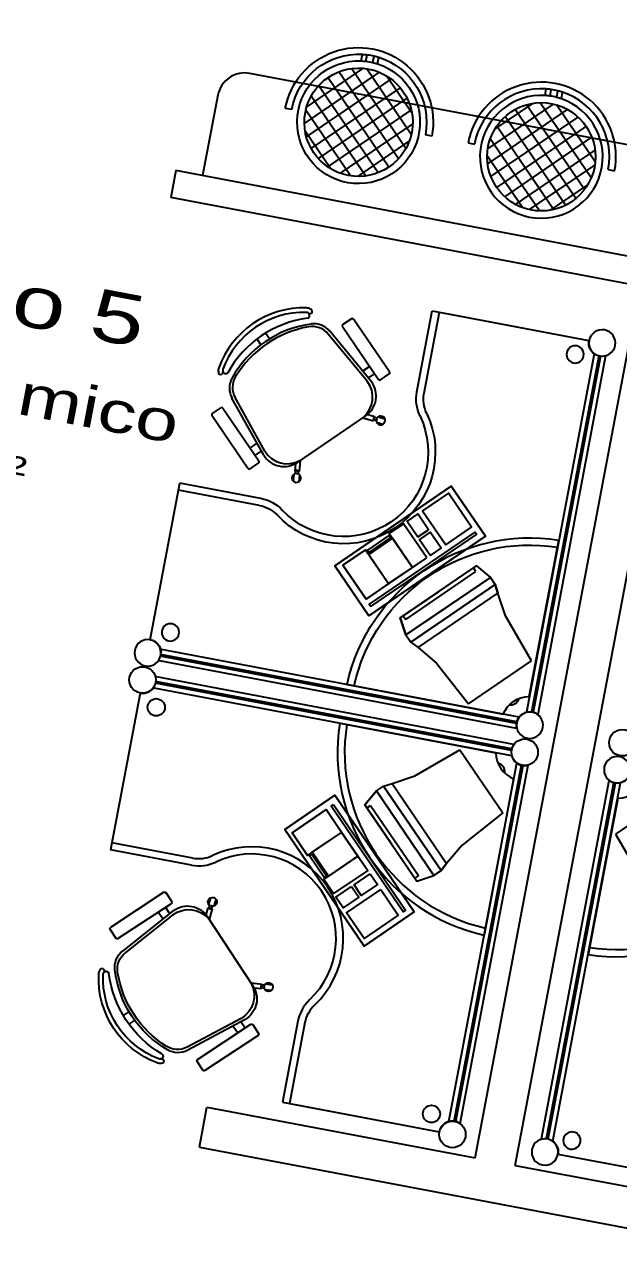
# Model space of a CAD drawing. Header units: inches. Extents: x -18604 to 2753, y -9056 to 3482.
# Drawn here: x 888.1 to 1105.7, y -5193.4 to -4742.1 of the extents above; entities that cross this region are included whole.
import ezdxf
from ezdxf.enums import TextEntityAlignment as Align

# ---------------------------------------------------------------- set-up
doc = ezdxf.new("R2010")
doc.units = ezdxf.units.IN
for name, color, linetype in [('ESPECARQ', 2, 'Continuous'), ('MOVEIS', 2, 'Continuous'), ('Parede', 6, 'Continuous'), ('Parede Baixo', 4, 'Continuous'), ('TEXTO', 2, 'Continuous')]:
    doc.layers.add(name, color=color, linetype=linetype)
doc.styles.add('REGUA100', font='GOTHIC.TTF', dxfattribs={"width": 1.4})
doc.styles.add('REGUA60', font='GOTHIC.TTF', dxfattribs={"width": 1.4})

# ---------------------------------------------------------------- blocks, each defined once
blk = doc.blocks.new('INDUNI1')
at = {"color": 0, "style": 'REGUA100', "width": 1.4, "flags": 8}
for tag, p in [('NOME1', (0, 0)), ('NOME2', (0, -4.286))]:
    blk.add_attdef(tag, text='', height=2.5, dxfattribs=at).set_placement(p, align=Align.CENTER)
at = {"layer": 'ESPECARQ', "style": 'REGUA60', "width": 1.4}
blk.add_attdef('AREA', text='', height=1.5, dxfattribs=at).set_placement((0, -7.813), align=Align.CENTER)
at = {"layer": 'ESPECARQ', "style": 'REGUA60', "width": 1.4, "flags": 8}
for tag, p in [('PISO', (0, -10.313)), ('REVPAR', (0, -12.813)), ('PEDIR', (0, -15.313))]:
    blk.add_attdef(tag, text='', height=1.5, dxfattribs=at).set_placement(p, align=Align.CENTER)

msp = doc.modelspace()

# ---------------------------------------------------------------- linework, layer by layer
at = {"layer": 'MOVEIS'}
for p, q in [((1011.36, -4755.34, -1754.51), (1011.86, -4752.93, -1754.51)), ((1013.17, -4755.49, -1754.51), (1013.66, -4753.1, -1754.51)), ((1015.64, -4755.93, -1754.51), (1016.14, -4753.54, -1754.51)), ((1017.38, -4756.42, -1754.51), (1017.88, -4754.02, -1754.51)), ((1122.88, -4788.77, -1754.51), (970.58, -4759.96, -1754.51)), ((990.63, -4778.29, -1754.51), (1018.14, -4759.53, -1754.51)), ((991.4, -4772.32, -1754.51), (1012.29, -4758.07, -1754.51)), ((998.14, -4762.28, -1754.51), (1000.49, -4760.67, -1754.51)), ((1025.04, -4791.28, -1754.51), (1003.26, -4759.34, -1754.51)), ((1027.84, -4787.4, -1754.51), (1007.9, -4758.15, -1754.51)), ((1029.8, -4782.28, -1754.51), (1013.38, -4758.2, -1754.51)), ((1030.05, -4774.66, -1754.51), (1020.57, -4760.75, -1754.51)), ((991.37, -4783.23, -1754.51), (1022.46, -4762.03, -1754.51)), ((993.13, -4787.48, -1754.51), (1025.78, -4765.22, -1754.51)), ((1017.6, -4796.34, -1754.51), (995.83, -4764.42, -1754.51)), ((1021.61, -4794.24, -1754.51), (999.26, -4761.45, -1754.51)), ((958.89, -4767.92, -1754.51), (953.32, -4797.4, -1754.51)), ((1012.95, -4797.51, -1754.51), (993.05, -4768.32, -1754.51)), ((995.75, -4791.14, -1754.51), (1028.23, -4768.99, -1754.51)), ((1078.83, -4768.04, -1754.51), (1079.24, -4765.63, -1754.51)), ((1080.63, -4768.23, -1754.51), (1081.04, -4765.82, -1754.51)), ((1083.09, -4768.72, -1754.51), (1083.51, -4766.31, -1754.51)), ((1084.83, -4769.25, -1754.51), (1085.25, -4766.81, -1754.51)), ((985.96, -4773.19, -1754.51), (983.6, -4772.74, -1754.51)), ((1007.45, -4797.44, -1754.51), (991.11, -4773.46, -1754.51)), ((999.25, -4794.2, -1754.51), (1029.79, -4773.37, -1754.51)), ((1057.78, -4793.06, -1754.51), (1087.02, -4773.12, -1754.51)), ((1057.83, -4787.58, -1754.51), (1081.9, -4771.17, -1754.51)), ((1060.38, -4780.4, -1754.51), (1074.28, -4770.92, -1754.51)), ((1090.06, -4805.82, -1754.51), (1067.8, -4773.17, -1754.51)), ((1093.25, -4802.51, -1754.51), (1072.05, -4771.41, -1754.51)), ((1095.75, -4798.18, -1754.51), (1076.99, -4770.67, -1754.51)), ((1097.21, -4792.34, -1754.51), (1082.96, -4771.44, -1754.51)), ((1003.82, -4796.52, -1754.51), (1030.29, -4778.48, -1754.51)), ((1058.96, -4797.7, -1754.51), (1090.91, -4775.92, -1754.51)), ((1086.28, -4808.27, -1754.51), (1064.14, -4775.79, -1754.51)), ((1094.61, -4780.53, -1754.51), (1093, -4778.18, -1754.51)), ((1000.22, -4794.82, -1754.51), (990.9, -4781.15, -1754.51)), ((1037.32, -4782.91, -1754.51), (1034.96, -4782.46, -1754.51)), ((1081.91, -4809.83, -1754.51), (1061.08, -4779.29, -1754.51)), ((1061.08, -4801.7, -1754.51), (1093.86, -4779.35, -1754.51)), ((1064.05, -4805.13, -1754.51), (1095.97, -4783.36, -1754.51)), ((1010.14, -4797.66, -1754.51), (1029.04, -4784.78, -1754.51)), ((1050.59, -4785.42, -1754.51), (1052.95, -4785.87, -1754.51)), ((1076.8, -4810.33, -1754.51), (1058.75, -4783.87, -1754.51)), ((1067.95, -4807.92, -1754.51), (1097.14, -4788.01, -1754.51)), ((1070.5, -4809.08, -1754.51), (1057.61, -4790.18, -1754.51)), ((1073.09, -4809.86, -1754.51), (1097.06, -4793.51, -1754.51)), ((1101.96, -4795.14, -1754.51), (1104.31, -4795.58, -1754.51)), ((1080.77, -4810.06, -1754.51), (1094.45, -4800.74, -1754.51)), ((1007.85, -4849.81, -1754.31), (1004.71, -4851.96, -1754.31)), ((1021.8, -4869.3, -1754.31), (1008.61, -4849.95, -1754.31)), ((1031.86, -4876.64, -1754.51), (1037.48, -4846.94, -1754.51)), ((1034.45, -4877.14, -1754.51), (1040.07, -4847.43, -1754.51)), ((1037.48, -4846.94, -1754.51), (1094.89, -4857.8, -1754.51)), ((1042.67, -4847.92, -1754.51), (1094.89, -4857.8, -1754.51)), ((977.86, -4857.2, -1754.31), (976.42, -4855.08, -1754.31)), ((1013.62, -4872.68, -1754.31), (999.36, -4855.43, -1754.31)), ((1015.18, -4872.94, -1754.31), (1000, -4854.46, -1754.31)), ((1004.56, -4852.71, -1754.31), (1017.75, -4872.06, -1754.31)), ((974.71, -4859.34, -1754.31), (973.27, -4857.23, -1754.31)), ((1096.81, -4862.67, -1754.51), (1071.97, -4993.99, -1754.51)), ((1098.49, -4863.47, -1754.51), (1073.82, -4993.86, -1754.51)), ((1099.11, -4863.58, -1754.51), (1074.44, -4993.98, -1754.51)), ((1100.96, -4863.46, -1754.51), (1076.12, -4994.77, -1754.51)), ((1012.02, -4868.97, -1754.31), (1014.5, -4867.29, -1754.31)), ((1013.99, -4871.59, -1754.31), (1016.34, -4869.99, -1754.31)), ((1018.51, -4872.2, -1754.31), (1021.66, -4870.05, -1754.31)), ((956.88, -4884.57, -1754.31), (960.03, -4882.42, -1754.31)), ((960.78, -4882.56, -1754.31), (973.97, -4901.91, -1754.31)), ((975.73, -4899.83, -1754.31), (964.08, -4878.95, -1754.31)), ((976.06, -4898.29, -1754.31), (965.21, -4878.72, -1754.31)), ((969.92, -4904.67, -1754.31), (956.73, -4885.32, -1754.31)), ((988.05, -4902.45, -1754.31), (1013.12, -4885.36, -1754.31)), ((1012.07, -4886.08, -1754.31), (1015.97, -4887.19, -1754.31)), ((1013.82, -4884.88, -1754.31), (1016.42, -4885.62, -1754.31)), ((1016.03, -4886.99, -1754.31), (1015.97, -4887.19, -1754.31)), ((1016.42, -4885.62, -1754.31), (1016.36, -4885.82, -1754.31)), ((1017.62, -4885.76, -1754.31), (1020.07, -4886.46, -1754.31)), ((1017.06, -4887.74, -1754.31), (1019.51, -4888.43, -1754.31)), ((973.19, -4895.45, -1754.31), (970.72, -4897.14, -1754.31)), ((974.91, -4898.23, -1754.31), (972.56, -4899.84, -1754.31)), ((973.83, -4902.66, -1754.31), (970.68, -4904.81, -1754.31)), ((987.34, -4902.93, -1754.31), (987.08, -4905.62, -1754.31)), ((989.1, -4901.74, -1754.31), (988.71, -4905.78, -1754.31)), ((986.77, -4906.79, -1754.31), (986.53, -4909.32, -1754.31)), ((987.08, -4905.62, -1754.31), (987.29, -4905.64, -1754.31)), ((988.5, -4905.76, -1754.31), (988.71, -4905.78, -1754.31)), ((988.82, -4906.99, -1754.31), (988.57, -4909.52, -1754.31)), ((934.11, -4967.42, -1754.51), (944.97, -4910.01, -1754.51)), ((974.19, -4918.22, -1754.51), (944.48, -4912.6, -1754.51)), ((974.68, -4915.63, -1754.51), (944.97, -4910.01, -1754.51)), ((1001.71, -4940.32, -1754.51), (1044.45, -4911.19, -1754.51)), ((1001.71, -4940.32, -1752.4), (1044.45, -4911.19, -1752.4)), ((1043.38, -4913.72, -1752.4), (1033.91, -4920.17, -1752.4)), ((1051.91, -4926.24, -1752.4), (1043.38, -4913.72, -1752.4)), ((1044.45, -4911.19, -1752.4), (1044.45, -4911.19, -1754.51)), ((1044.45, -4911.19, -1752.4), (1056.94, -4929.5, -1752.4)), ((1032.17, -4921.36, -1752.4), (1028.24, -4924.04, -1752.4)), ((1036.09, -4927.11, -1752.4), (1032.17, -4921.36, -1752.4)), ((1033.91, -4920.17, -1752.4), (1042.45, -4932.69, -1752.4)), ((1026.93, -4924.93, -1752.4), (1021.7, -4928.5, -1752.4)), ((1035.47, -4937.45, -1752.4), (1026.93, -4924.93, -1752.4)), ((1028.24, -4924.04, -1752.4), (1032.16, -4929.79, -1752.4)), ((1032.16, -4929.79, -1752.4), (1036.09, -4927.11, -1752.4)), ((1036.68, -4927.98, -1752.4), (1032.76, -4930.66, -1752.4)), ((1040.7, -4933.88, -1752.4), (1036.68, -4927.98, -1752.4)), ((1042.45, -4932.69, -1752.4), (1051.91, -4926.24, -1752.4)), ((1021.56, -4929.23, -1752.4), (1013.71, -4934.58, -1752.4)), ((1022.89, -4930.24, -1752.4), (1014.17, -4936.19, -1752.4)), ((1056.94, -4929.5, -1752.4), (1014.2, -4958.64, -1752.4)), ((1014.31, -4935.46, -1752.4), (1022.16, -4930.1, -1752.4)), ((1053.11, -4928, -1752.4), (1014.41, -4954.39, -1752.4)), ((1015, -4955.26, -1752.4), (1053.71, -4928.87, -1752.4)), ((1022.16, -4930.1, -1752.4), (1021.56, -4929.23, -1752.4)), ((1021.7, -4928.5, -1752.4), (1022.89, -4930.24, -1752.4)), ((1032.76, -4930.66, -1752.4), (1036.78, -4936.56, -1752.4)), ((1053.71, -4928.87, -1752.4), (1053.11, -4928, -1752.4)), ((1073.02, -4988.18, -1754.51), (1083.84, -4930.95, -1754.51)), ((1012.98, -4934.44, -1752.4), (1004.67, -4940.11, -1752.4)), ((1014.17, -4936.19, -1752.4), (1012.98, -4934.44, -1752.4)), ((1013.71, -4934.58, -1752.4), (1014.31, -4935.46, -1752.4)), ((1036.78, -4936.56, -1752.4), (1040.7, -4933.88, -1752.4)), ((1001.71, -4940.32, -1752.4), (1001.71, -4940.32, -1754.51)), ((1014.2, -4958.64, -1752.4), (1001.71, -4940.32, -1752.4)), ((1004.67, -4940.11, -1752.4), (1013.21, -4952.63, -1752.4)), ((1013.21, -4952.63, -1752.4), (1035.47, -4937.45, -1752.4)), ((1026.87, -4958.65, -1752.4), (1052.57, -4941.13, -1752.4)), ((1039.72, -4949.89, -1752.4), (1053.67, -4940.38, -1752.4)), ((1053.46, -4942.44, -1752.4), (1052.57, -4941.13, -1752.4)), ((1053.67, -4940.38, -1752.4), (1058.77, -4944.57, -1752.4)), ((1027.76, -4959.96, -1752.4), (1053.46, -4942.44, -1752.4)), ((1027.81, -4965.68, -1752.4), (1058.77, -4944.57, -1752.4)), ((1058.77, -4944.57, -1752.4), (1027.81, -4965.68, -1752.4)), ((1036.87, -4951.83, -1747.12), (1051.48, -4941.87, -1747.12)), ((1060.55, -4947.19, -1753.46), (1058.77, -4944.57, -1752.4)), ((1058.77, -4944.57, -1752.4), (1060.55, -4947.19, -1752.4)), ((1039.72, -4949.89, -1752.4), (1025.76, -4959.41, -1752.4)), ((1029.59, -4968.3, -1753.46), (1060.55, -4947.19, -1753.46)), ((1029.59, -4968.3, -1752.4), (1060.55, -4947.19, -1752.4)), ((1060.55, -4947.19, -1753.46), (1061.46, -4950.4, -1753.46)), ((1061.46, -4950.4, -1753.46), (1060.55, -4947.19, -1753.46)), ((1064.26, -4958.71, -1755.57), (1061.46, -4950.4, -1753.46)), ((1014.41, -4954.39, -1752.4), (1015, -4955.26, -1752.4)), ((1025.76, -4959.41, -1752.4), (1027.81, -4965.68, -1752.4)), ((1026.87, -4958.65, -1752.4), (1026.87, -4958.65, -1752.4)), ((1026.87, -4958.65, -1752.4), (1026.87, -4958.65, -1752.4)), ((1026.87, -4958.65, -1752.4), (1027.76, -4959.96, -1752.4)), ((1042.42, -4955.72, -1752.4), (1027.81, -4965.68, -1752.4)), ((1073.83, -4975.19, -1755.57), (1064.26, -4958.71, -1755.57)), ((1027.81, -4965.68, -1752.4), (1029.59, -4968.3, -1753.46)), ((1027.81, -4965.68, -1752.4), (1029.59, -4968.3, -1752.4)), ((1029.59, -4968.3, -1753.46), (1032.25, -4970.32, -1753.46)), ((1029.59, -4968.3, -1753.46), (1032.25, -4970.32, -1753.46)), ((1068.47, -4997.51, -1754.51), (937.94, -4972.82, -1754.51)), ((1069.26, -4995.84, -1754.51), (938.27, -4971.05, -1754.51)), ((1032.25, -4970.32, -1753.46), (1038.97, -4975.96, -1755.57)), ((1068.47, -4999.98, -1754.51), (937.49, -4975.2, -1754.51)), ((1068.35, -4998.13, -1754.51), (937.82, -4973.44, -1754.51)), ((1038.97, -4975.96, -1755.57), (1050.8, -4990.88, -1755.57)), ((1050.8, -4990.88, -1755.57), (1073.83, -4975.19, -1755.57)), ((1067.38, -5005.76, -1754.51), (936.39, -4980.98, -1754.51)), ((1066.6, -5009.91, -1754.51), (935.61, -4985.13, -1754.51)), ((1066.47, -5008.06, -1754.51), (935.94, -4983.37, -1754.51)), ((1066.59, -5007.44, -1754.51), (936.06, -4982.74, -1754.51)), ((1006.24, -4983.86, -1754.51), (1063.47, -4994.69, -1754.51)), ((930.41, -4986.99, -1754.51), (919.55, -5044.4, -1754.51)), ((1003.56, -4998.04, -1754.51), (1060.79, -5008.87, -1754.51)), ((1031.13, -5017.35, -1755.57), (1047.61, -5007.78, -1755.57)), ((1047.61, -5007.78, -1755.57), (1063.31, -5030.8, -1755.57)), ((1043.6, -5143.94, -1754.51), (1068.44, -5012.62, -1754.51)), ((1045.45, -5143.81, -1754.51), (1070.12, -5013.42, -1754.51)), ((1046.07, -5143.93, -1754.51), (1070.74, -5013.53, -1754.51)), ((1047.75, -5144.72, -1754.51), (1072.59, -5013.41, -1754.51)), ((1022.82, -5020.14, -1753.46), (1031.13, -5017.35, -1755.57)), ((1016.99, -5022.84, -1752.4), (1019.61, -5021.06, -1753.46)), ((1016.99, -5022.84, -1752.4), (1019.61, -5021.06, -1752.4)), ((1019.61, -5021.06, -1753.46), (1022.82, -5020.14, -1753.46)), ((1019.61, -5021.06, -1753.46), (1022.82, -5020.14, -1753.46)), ((1019.61, -5021.06, -1753.46), (1040.72, -5052.02, -1753.46)), ((1019.61, -5021.06, -1752.4), (1040.72, -5052.02, -1752.4)), ((1067.3, -5018.41, -1754.51), (1056.47, -5075.64, -1754.51)), ((1077.51, -5150.35, -1754.51), (1102.36, -5019.04, -1754.51)), ((1079.36, -5150.23, -1754.51), (1104.03, -5019.83, -1754.51)), ((1079.99, -5150.35, -1754.51), (1104.66, -5019.95, -1754.51)), ((1081.66, -5151.14, -1754.51), (1106.51, -5019.82, -1754.51)), ((1001.75, -5024.42, -1752.4), (983.44, -5036.91, -1752.4)), ((1030.89, -5067.16, -1752.4), (1001.75, -5024.42, -1752.4)), ((1012.8, -5027.93, -1752.4), (1016.99, -5022.84, -1752.4)), ((1016.99, -5022.84, -1752.4), (1038.1, -5053.8, -1752.4)), ((1038.1, -5053.8, -1752.4), (1016.99, -5022.84, -1752.4)), ((1026.95, -5037.45, -1752.4), (1016.99, -5022.84, -1752.4)), ((1105.46, -5025.63, -1754.51), (1094.63, -5082.87, -1754.51)), ((1127.67, -5022.93, -1755.57), (1104.65, -5038.63, -1755.57)), ((986.12, -5038.19, -1752.4), (998.64, -5029.66, -1752.4)), ((998.64, -5029.66, -1752.4), (1013.81, -5051.92, -1752.4)), ((1000.4, -5028.46, -1752.4), (1001.27, -5027.86, -1752.4)), ((1026.78, -5067.16, -1752.4), (1000.4, -5028.46, -1752.4)), ((1001.27, -5027.86, -1752.4), (1027.66, -5066.56, -1752.4)), ((1022.31, -5041.89, -1752.4), (1012.8, -5027.93, -1752.4)), ((1013.55, -5029.04, -1752.4), (1014.86, -5028.14, -1752.4)), ((1013.55, -5029.04, -1752.4), (1013.55, -5029.04, -1752.4)), ((1013.55, -5029.04, -1752.4), (1013.55, -5029.04, -1752.4)), ((1013.55, -5029.04, -1752.4), (1031.08, -5054.74, -1752.4)), ((1014.86, -5028.14, -1752.4), (1032.38, -5053.85, -1752.4)), ((1063.31, -5030.8, -1755.57), (1048.38, -5042.64, -1755.57)), ((983.44, -5036.91, -1752.4), (983.44, -5036.91, -1754.51)), ((983.44, -5036.91, -1754.51), (1012.58, -5079.65, -1754.51)), ((983.44, -5036.91, -1752.4), (1012.58, -5079.65, -1752.4)), ((991.78, -5046.5, -1752.4), (986.12, -5038.19, -1752.4)), ((1020.37, -5039.04, -1747.12), (1030.33, -5053.65, -1747.12)), ((1104.65, -5038.63, -1755.57), (1114.22, -5055.1, -1755.57)), ((949.25, -5050.02, -1754.51), (919.55, -5044.4, -1754.51)), ((949.74, -5047.43, -1754.51), (920.04, -5041.81, -1754.51)), ((993.52, -5045.31, -1752.4), (991.78, -5046.5, -1752.4)), ((999.47, -5054.03, -1752.4), (993.52, -5045.31, -1752.4)), ((1022.31, -5041.89, -1752.4), (1031.83, -5055.84, -1752.4)), ((1048.38, -5042.64, -1755.57), (1042.74, -5049.36, -1753.46)), ((992.51, -5046.64, -1752.4), (993.38, -5046.04, -1752.4)), ((997.86, -5054.49, -1752.4), (992.51, -5046.64, -1752.4)), ((993.38, -5046.04, -1752.4), (998.74, -5053.89, -1752.4)), ((1040.72, -5052.02, -1753.46), (1042.74, -5049.36, -1753.46)), ((1042.74, -5049.36, -1753.46), (1040.72, -5052.02, -1753.46)), ((997.72, -5055.22, -1752.4), (999.47, -5054.03, -1752.4)), ((998.74, -5053.89, -1752.4), (997.86, -5054.49, -1752.4)), ((1013.81, -5051.92, -1752.4), (1001.29, -5060.45, -1752.4)), ((1008.81, -5057.25, -1752.4), (1014.71, -5053.23, -1752.4)), ((1014.71, -5053.23, -1752.4), (1017.38, -5057.15, -1752.4)), ((1032.38, -5053.85, -1752.4), (1031.08, -5054.74, -1752.4)), ((1031.83, -5055.84, -1752.4), (1038.1, -5053.8, -1752.4)), ((1040.72, -5052.02, -1753.46), (1038.1, -5053.8, -1752.4)), ((1038.1, -5053.8, -1752.4), (1040.72, -5052.02, -1752.4)), ((1001.29, -5060.45, -1752.4), (997.72, -5055.22, -1752.4)), ((1002.18, -5061.76, -1752.4), (1007.93, -5057.84, -1752.4)), ((1007.93, -5057.84, -1752.4), (1010.61, -5061.77, -1752.4)), ((1011.48, -5061.17, -1752.4), (1008.81, -5057.25, -1752.4)), ((1017.38, -5057.15, -1752.4), (1011.48, -5061.17, -1752.4)), ((939.16, -5059.95, -1754.31), (919.61, -5072.82, -1754.31)), ((942.01, -5063.29, -1754.31), (939.92, -5060.11, -1754.31)), ((955.56, -5064.39, -1754.31), (956.29, -5061.96, -1754.31)), ((957.52, -5064.99, -1754.31), (958.26, -5062.56, -1754.31)), ((1004.86, -5065.69, -1752.4), (1002.18, -5061.76, -1752.4)), ((1010.61, -5061.77, -1752.4), (1004.86, -5065.69, -1752.4)), ((1006.05, -5067.43, -1752.4), (1018.57, -5058.9, -1752.4)), ((1018.57, -5058.9, -1752.4), (1025.02, -5068.36, -1752.4)), ((922.3, -5076.92, -1754.31), (941.86, -5064.04, -1754.31)), ((942.7, -5066.63, -1754.31), (923.98, -5081.51, -1754.31)), ((938.68, -5069.72, -1754.31), (937.04, -5067.22, -1754.31)), ((941.33, -5067.8, -1754.31), (939.76, -5065.42, -1754.31)), ((954.62, -5068.18, -1754.31), (955.4, -5065.6, -1754.31)), ((955.4, -5065.6, -1754.31), (955.6, -5065.66, -1754.31)), ((955.79, -5069.96, -1754.31), (956.96, -5066.07, -1754.31)), ((956.76, -5066.01, -1754.31), (956.96, -5066.07, -1754.31)), ((1012.5, -5076.9, -1752.4), (1006.05, -5067.43, -1752.4)), ((1012.58, -5079.65, -1752.4), (1030.89, -5067.16, -1752.4)), ((1027.66, -5066.56, -1752.4), (1026.78, -5067.16, -1752.4)), ((942.42, -5068.18, -1754.31), (924.94, -5082.16, -1754.31)), ((955.09, -5068.9, -1754.31), (971.77, -5094.24, -1754.31)), ((1025.02, -5068.36, -1752.4), (1012.5, -5076.9, -1752.4)), ((919.45, -5073.58, -1754.31), (921.55, -5076.76, -1754.31)), ((1012.58, -5079.65, -1752.4), (1012.58, -5079.65, -1754.51)), ((971.07, -5093.17, -1754.31), (975.1, -5093.63, -1754.31)), ((972.24, -5094.95, -1754.31), (974.92, -5095.25, -1754.31)), ((975.08, -5093.84, -1754.31), (975.1, -5093.63, -1754.31)), ((976.32, -5093.54, -1754.31), (978.84, -5093.83, -1754.31)), ((974.92, -5095.25, -1754.31), (974.94, -5095.05, -1754.31)), ((976.09, -5095.58, -1754.31), (978.61, -5095.87, -1754.31)), ((926.35, -5103.69, -1754.31), (924.21, -5105.1, -1754.31)), ((928.45, -5106.87, -1754.31), (926.31, -5108.28, -1754.31)), ((967.41, -5106.16, -1754.31), (947.66, -5116.68, -1754.31)), ((968.95, -5106.51, -1754.31), (947.88, -5117.82, -1754.31)), ((951.43, -5121.18, -1754.31), (970.99, -5108.3, -1754.31)), ((967.33, -5107.3, -1754.31), (968.9, -5109.68, -1754.31)), ((971.75, -5108.46, -1754.31), (973.84, -5111.64, -1754.31)), ((988.24, -5107.2, -1754.51), (982.62, -5136.91, -1754.51)), ((990.83, -5107.69, -1754.51), (985.21, -5137.4, -1754.51)), ((973.69, -5112.4, -1754.31), (954.13, -5125.27, -1754.31)), ((964.52, -5108.98, -1754.31), (966.17, -5111.48, -1754.31)), ((953.37, -5125.12, -1754.31), (951.28, -5121.93, -1754.31)), ((982.62, -5136.91, -1754.51), (1040.03, -5147.77, -1754.51)), ((987.8, -5137.89, -1754.51), (1040.03, -5147.77, -1754.51)), ((1135.81, -5165.89, -1754.51), (1083.59, -5156.01, -1754.51)), ((1141, -5166.87, -1754.51), (1083.59, -5156.01, -1754.51))]:
    msp.add_line(p, q, dxfattribs=at)
at = {"layer": 'MOVEIS', "extrusion": (-0.563328, 0.826234, 0)}
for p, q in [((1060.55, -4947.19, -1752.4), (1060.55, -4947.19, -1753.46)), ((1029.59, -4968.3, -1752.4), (1029.59, -4968.3, -1753.46))]:
    msp.add_line(p, q, dxfattribs=at)
at = {"layer": 'MOVEIS', "extrusion": (-0.826234, -0.563328, 0)}
for p, q in [((1019.61, -5021.06, -1752.4), (1019.61, -5021.06, -1753.46)), ((1040.72, -5052.02, -1752.4), (1040.72, -5052.02, -1753.46))]:
    msp.add_line(p, q, dxfattribs=at)
at = {"layer": 'MOVEIS'}
for centre, radius in [((1077.45, -4790.5, -1754.51), 19.84), ((1016.63, -4886.53, -1754.31), 0.545), ((987.85, -4906.15, -1754.31), 0.545), ((931.32, -4982.17, -1754.51), 4.86), ((936.31, -4992.19, -1754.51), 3.17), ((1071.34, -5008.66, -1754.51), 4.86), ((1107.14, -5005.15, -1754.51), 4.86), ((1037.19, -5141.17, -1754.51), 3.17), ((1044.85, -5148.68, -1754.51), 4.86)]:
    msp.add_circle(centre, radius, dxfattribs=at)
for centre, radius, start, end in [((968.72, -4769.78, -1754.51), 10, 79.2862, 169.2862), ((1077.45, -4790.5, -1754.51), 27.34, 349.2862, 169.2862), ((1077.45, -4790.5, -1754.51), 24.94, 85.8805, 169.2862), ((1077.45, -4790.5, -1754.51), 22.5, 86.4885, 70.8568), ((1077.45, -4790.5, -1754.51), 22.5, 81.893, 86.4885), ((1077.45, -4790.5, -1754.51), 24.94, 81.7361, 85.8805), ((1077.45, -4790.5, -1754.51), 22.5, 75.4774, 81.893), ((1077.45, -4790.5, -1754.51), 24.94, 75.9486, 81.7361), ((1077.45, -4790.5, -1754.51), 22.5, 70.8568, 75.4774), ((1077.45, -4790.5, -1754.51), 24.94, 71.7859, 75.9486), ((1077.45, -4790.5, -1754.51), 24.94, 349.2862, 71.7859), ((990.48, -4879.08, -1754.31), 33.24, 88.41, 160.1625), ((991.28, -4848.85, -1754.31), 2.99, 59.4317, 87.7434), ((992.65, -4847.11, -1754.31), 0.852, 244.0971, 79.6118), ((990.48, -4879.08, -1754.31), 31.61, 88.4304, 160.1421), ((990.48, -4879.08, -1754.31), 31.61, 88.4304, 160.1421), ((997.04, -4888.7, -1754.31), 39.44, 97.5237, 151.0488), ((997.04, -4888.7, -1754.31), 39.44, 97.5237, 151.0488), ((991.28, -4848.85, -1754.31), 1.36, 59.4317, 87.4164), ((991.28, -4848.85, -1754.31), 1.36, 59.4317, 87.4164), ((991.42, -4848.61, -1754.31), 1.09, 294.6157, 59.4317), ((991.42, -4848.61, -1754.31), 1.09, 294.6157, 59.4317), ((1008.16, -4850.26, -1754.31), 0.545, 34.2862, 124.2862), ((998.48, -4890.82, -1754.31), 39.44, 97.891, 150.6815), ((999.03, -4891.62, -1754.31), 39.44, 100.0223, 148.5502), ((993.49, -4860.29, -1754.31), 7.62, 39.5861, 100.0223), ((994.11, -4859.3, -1754.31), 7.62, 39.4075, 97.891), ((1005.01, -4852.41, -1754.31), 0.545, 124.2862, 214.2862), ((962.04, -4868.79, -1754.31), 2.99, 160.8291, 189.1408), ((959.92, -4869.42, -1754.31), 0.852, 168.9607, 4.4754), ((962.04, -4868.79, -1754.31), 1.36, 161.1561, 189.1408), ((962.04, -4868.79, -1754.31), 1.36, 161.1561, 189.1408), ((961.77, -4868.83, -1754.31), 1.09, 189.1408, 313.9568), ((961.77, -4868.83, -1754.31), 1.09, 189.1408, 313.9568), ((1021.35, -4869.6, -1754.31), 0.545, 304.2862, 34.2862), ((970.74, -4875.24, -1754.31), 7.62, 150.6815, 209.165), ((971.88, -4875.02, -1754.31), 7.62, 148.5502, 208.9864), ((1005.96, -4878.57, -1754.31), 9.66, 309.8787, 37.5385), ((1008.21, -4878.16, -1754.31), 8.71, 304.2862, 36.8555), ((1018.2, -4871.75, -1754.31), 0.545, 214.2862, 304.2862), ((960.33, -4882.87, -1754.31), 0.545, 34.2862, 124.2862), ((957.18, -4885.02, -1754.31), 0.545, 124.2862, 214.2862), ((1016.72, -4886.55, -1754.31), 0.817, 115.9268, 212.3062), ((1018.57, -4887.1, -1754.31), 1.63, 175.7499, 151.5701), ((983.14, -4895.25, -1754.31), 8.71, 211.717, 304.2862), ((984.34, -4893.31, -1754.31), 9.66, 211.034, 298.6938), ((970.37, -4904.36, -1754.31), 0.545, 214.2862, 304.2862), ((973.52, -4902.21, -1754.31), 0.545, 304.2862, 34.2862), ((987.84, -4906.24, -1754.31), 0.817, 36.2663, 132.6457), ((987.67, -4908.16, -1754.31), 1.63, 97.0024, 72.8226), ((931.32, -4982.17, -1754.51), 4.91, 259.2862, 336.8676), ((1071.34, -5008.66, -1754.51), 68.61, 171.0936, 257.4789), ((1071.34, -5008.66, -1754.51), 65.97, 171.0936, 257.4789), ((1071.34, -5008.66, -1754.51), 10.56, 181.1157, 247.4567), ((1071.34, -5008.66, -1754.51), 4.91, 143.8119, 284.7606), ((1060.92, -5015.77, -1754.51), 3.14, 350.8791, 77.6934), ((971.31, -5076.86, -1754.51), 33.57, 313.3118, 115.2607), ((951.94, -5035.81, -1754.51), 14.46, 259.2862, 295.2607), ((951.94, -5035.81, -1754.51), 11.82, 259.2862, 295.2607), ((971.31, -5076.86, -1754.51), 30.93, 313.3118, 115.2607), ((1002.45, -5109.89, -1754.51), 14.46, 133.3118, 169.2862), ((1002.45, -5109.89, -1754.51), 11.82, 133.3118, 169.2862), ((1044.85, -5148.68, -1754.51), 4.91, 53.8119, 169.2862)]:
    msp.add_arc(centre, radius, start, end, dxfattribs=at)
at = {"layer": 'MOVEIS', "extrusion": (0, 0, -1)}
for centre, major_axis, start_param, end_param in [((1010.46, -4777.83, -1754.51), (-19.33, 19.33), 5.684777, 8.82637), ((1010.46, -4777.83, -1754.51), (17.63, 17.63), 4.113981, 5.553871), ((1010.46, -4777.83, -1754.51), (-15.91, 15.91), 1.098091, 7.108452), ((1010.46, -4777.83, -1754.51), (14.03, 14.03), 4.113981, 10.397166), ((1010.46, -4777.83, -1754.51), (-15.91, 15.91), 0.825267, 0.905911), ((1010.46, -4777.83, -1754.51), (17.63, 17.63), -0.729314, -0.656662), ((1010.46, -4777.83, -1754.51), (-15.91, 15.91), 0.905911, 1.017884), ((1010.46, -4777.83, -1754.51), (-17.63, 17.63), 0.914135, 1.015147), ((1010.46, -4777.83, -1754.51), (15.91, 15.91), -0.552912, -0.472705), ((1010.46, -4777.83, -1754.51), (17.63, 17.63), -0.55565, -0.483317), ((1010.46, -4777.83, -1754.51), (-17.63, 17.63), 1.08748, 2.543185), ((1099.71, -4858.71, -1754.51), (3.43, 3.43), 0.9723884096690107, 7.255573716848597), ((1089.84, -4862.9, -1754.51), (2.24, 2.24), 0.972388409669366, 7.255573716848952), ((1099.71, -4858.71, -1754.51), (3.47, 3.47), 2.098573, 4.113981), ((1046.07, -4879.33, -1754.51), (10.23, 10.23), 3.486108, 4.113981), ((1046.07, -4879.33, -1754.51), (8.36, 8.36), 3.486108, 4.113981), ((1005.02, -4898.7, -1754.51), (23.74, 23.74), 0.344515, 3.171058), ((1005.02, -4898.7, -1754.51), (21.87, 21.87), 0.344515, 3.171058), ((971.99, -4929.84, -1754.51), (8.36, 8.36), -0.598408, 0.029465), ((971.99, -4929.84, -1754.51), (10.23, 10.23), -0.598408, 0.029465), ((1073.22, -4998.73, -1754.51), (48.52, 48.52), 4.145525, 5.653234), ((1073.22, -4998.73, -1754.51), (46.65, 46.65), 4.145525, 5.653234), ((941.51, -4964.74, -1754.51), (2.24, 2.24), 0.9723884096689694, 7.255573716848556), ((933.2, -4972.24, -1754.51), (3.43, 3.43), 0.9723884096689934, 7.25557371684858), ((933.2, -4972.24, -1754.51), (3.47, 3.47), -0.598408, 0.755642), ((1073.22, -4998.73, -1754.51), (7.46, 7.46), 4.320445, 5.478314), ((1066.11, -4988.31, -1754.51), (2.22, 2.22), 1.000189, 2.515384), ((1073.22, -4998.73, -1754.51), (3.47, 3.47), 3.669369, 6.129389), ((1073.22, -4998.73, -1754.51), (3.43, 3.43), 0.972388409668989, 7.255573716848575), ((1105.26, -5015.08, -1754.51), (3.43, 3.43), 4.113981, 10.397166), ((1105.26, -5015.08, -1754.51), (3.47, 3.47), 0.527777, 2.987797), ((1105.26, -5015.08, -1754.51), (7.46, 7.46), 1.178852, 2.336721), ((1105.26, -5015.08, -1754.51), (48.52, 48.52), 1.003932, 2.511641), ((1105.26, -5015.08, -1754.51), (46.65, 46.65), 1.003932, 2.511641), ((939.46, -5060.41, -1754.31), (-0.385, 0.385), 0.203279, 1.774075), ((941.56, -5063.59, -1754.31), (-0.385, 0.385), 1.774075, 3.344871), ((956.91, -5063.48, -1754.31), (-1.16, 1.16), 4.439474, 10.300644), ((948.18, -5075.94, -1754.31), (-6.83, 6.83), 0.146517, 1.676468), ((947.81, -5073.69, -1754.31), (-6.16, 6.16), 0.158437, 1.774075), ((956.34, -5065.31, -1754.31), (-0.578, 0.578), 3.379431, 5.061568), ((956.31, -5065.4, -1754.31), (-0.385, 0.385), 3.34487143049448, 9.628056737674067), ((919.91, -5073.28, -1754.31), (-0.385, 0.385), 4.915668, 6.486464), ((922, -5076.46, -1754.31), (-0.385, 0.385), 3.344871, 4.915668), ((928.72, -5087.47, -1754.31), (-5.39, 5.39), 5.376353, 6.397081), ((929.7, -5088.11, -1754.31), (-5.39, 5.39), 5.339153, 6.393963), ((948.44, -5091.43, -1754.31), (-23.5, 23.5), 4.28951, 5.541826), ((918.22, -5090.13, -1754.31), (-2.12, 2.12), 5.553461, 6.047593), ((916.5, -5088.74, -1754.31), (-0.602, 0.602), 5.695384, 9.107759), ((948.44, -5091.43, -1754.31), (-22.35, 22.35), 4.289865, 5.54147), ((948.44, -5091.43, -1754.31), (-22.35, 22.35), 4.289865, 5.54147), ((918.22, -5090.13, -1754.31), (-0.963, 0.963), 5.559169, 6.047593), ((918.22, -5090.13, -1754.31), (-0.963, 0.963), 5.559169, 6.047593), ((917.99, -5089.99, -1754.31), (-0.77, 0.77), 6.047593, 8.226043), ((917.99, -5089.99, -1754.31), (-0.77, 0.77), 6.047593, 8.226043), ((958.17, -5085.03, -1754.31), (-27.89, 27.89), 4.448573, 5.382763), ((958.17, -5085.03, -1754.31), (-27.89, 27.89), 4.448573, 5.382763), ((960.3, -5083.62, -1754.31), (-27.89, 27.89), 4.454983, 5.376353), ((961.12, -5083.09, -1754.31), (-27.89, 27.89), 4.492183, 5.339153), ((962.57, -5097.8, -1754.31), (-6.83, 6.83), 1.871682, 3.401634), ((964.49, -5099.03, -1754.31), (-6.16, 6.16), 1.774075, 3.389713), ((975.55, -5094.5, -1754.31), (-0.578, 0.578), 4.769768, 6.451905), ((975.46, -5094.49, -1754.31), (-0.385, 0.385), 3.344871430494426, 9.628056737674012), ((977.47, -5094.71, -1754.31), (-1.16, 1.16), 5.813877, 11.675047), ((971.29, -5108.76, -1754.31), (-0.385, 0.385), 0.203279, 1.774075), ((973.39, -5111.94, -1754.31), (-0.385, 0.385), 1.774075, 3.344871), ((944.08, -5109.96, -1754.31), (-5.39, 5.39), 3.437372, 4.492183), ((937.68, -5119.7, -1754.31), (-0.963, 0.963), 3.783743, 4.272167), ((937.68, -5119.7, -1754.31), (-0.963, 0.963), 3.783743, 4.272167), ((937.72, -5119.97, -1754.31), (-0.77, 0.77), 1.605292, 3.783743), ((937.72, -5119.97, -1754.31), (-0.77, 0.77), 1.605292, 3.783743), ((938.28, -5121.83, -1754.31), (-0.602, 0.602), 0.723577, 4.135951), ((944.27, -5111.11, -1754.31), (-5.39, 5.39), 3.434254, 4.454983), ((951.73, -5121.63, -1754.31), (-0.385, 0.385), 4.915668, 6.486464), ((937.68, -5119.7, -1754.31), (-2.12, 2.12), 3.783743, 4.277874), ((953.83, -5124.82, -1754.31), (-0.385, 0.385), 3.344871, 4.915668), ((1088.64, -5150.91, -1754.51), (2.24, 2.24), 4.113981, 10.397166), ((1078.76, -5155.1, -1754.51), (3.43, 3.43), 4.113981, 10.397166), ((1078.76, -5155.1, -1754.51), (3.47, 3.47), -1.04302, 0.972388)]:
    msp.add_ellipse(centre, major_axis=major_axis, ratio=1, start_param=start_param, end_param=end_param, dxfattribs=at)
at = {"layer": 'MOVEIS'}
for points in [[(1044.45, -4911.19, -1752.4), (1044.45, -4911.19, -1754.51), (1001.71, -4940.32, -1754.51), (1001.71, -4940.32, -1752.4)], [(1014.2, -4958.64, -1752.4), (1056.94, -4929.5, -1752.4), (1044.45, -4911.19, -1752.4), (1001.71, -4940.32, -1752.4)], [(1042.45, -4932.69, -1752.4), (1051.91, -4926.24, -1752.4), (1043.38, -4913.72, -1752.4), (1033.91, -4920.17, -1752.4)], [(1032.16, -4929.79, -1752.4), (1036.09, -4927.11, -1752.4), (1032.17, -4921.36, -1752.4), (1028.24, -4924.04, -1752.4)], [(1035.47, -4937.45, -1752.4), (1026.93, -4924.93, -1752.4), (1021.7, -4928.5, -1752.4), (1030.18, -4940.94, -1752.4)], [(1036.78, -4936.56, -1752.4), (1040.7, -4933.88, -1752.4), (1036.68, -4927.98, -1752.4), (1032.76, -4930.66, -1752.4)], [(1014.31, -4935.46, -1752.4), (1022.16, -4930.1, -1752.4), (1021.56, -4929.23, -1752.4), (1013.71, -4934.58, -1752.4)], [(1021.46, -4946.88, -1752.4), (1030.18, -4940.94, -1752.4), (1022.89, -4930.24, -1752.4), (1014.17, -4936.19, -1752.4)], [(1015, -4955.26, -1752.4), (1053.71, -4928.87, -1752.4), (1053.11, -4928, -1752.4), (1014.41, -4954.39, -1752.4)], [(1013.21, -4952.63, -1752.4), (1004.67, -4940.11, -1752.4), (1012.98, -4934.44, -1752.4), (1021.46, -4946.88, -1752.4)], [(1027.81, -4965.68, -1752.4), (1025.76, -4959.41, -1752.4), (1053.67, -4940.38, -1752.4), (1058.77, -4944.57, -1752.4)], [(1029.59, -4968.3, -1752.4), (1060.55, -4947.19, -1752.4), (1058.77, -4944.57, -1752.4), (1027.81, -4965.68, -1752.4)], [(1032.25, -4970.32, -1753.46), (1061.46, -4950.4, -1753.46), (1060.55, -4947.19, -1753.46), (1029.59, -4968.3, -1753.46)], [(1019.61, -5021.06, -1752.4), (1040.72, -5052.02, -1752.4), (1038.1, -5053.8, -1752.4), (1016.99, -5022.84, -1752.4)], [(1022.82, -5020.14, -1753.46), (1042.74, -5049.36, -1753.46), (1040.72, -5052.02, -1753.46), (1019.61, -5021.06, -1753.46)], [(1001.75, -5024.42, -1752.4), (1030.89, -5067.16, -1752.4), (1012.58, -5079.65, -1752.4), (983.44, -5036.91, -1752.4)], [(1016.99, -5022.84, -1752.4), (1012.8, -5027.93, -1752.4), (1031.83, -5055.84, -1752.4), (1038.1, -5053.8, -1752.4)], [(998.64, -5029.66, -1752.4), (986.12, -5038.19, -1752.4), (991.78, -5046.5, -1752.4), (1004.22, -5038.02, -1752.4)], [(1001.27, -5027.86, -1752.4), (1027.66, -5066.56, -1752.4), (1026.78, -5067.16, -1752.4), (1000.4, -5028.46, -1752.4)], [(1012.58, -5079.65, -1752.4), (1012.58, -5079.65, -1754.51), (983.44, -5036.91, -1754.51), (983.44, -5036.91, -1752.4)], [(1004.22, -5038.02, -1752.4), (1010.16, -5046.74, -1752.4), (999.47, -5054.03, -1752.4), (993.52, -5045.31, -1752.4)], [(993.38, -5046.04, -1752.4), (998.74, -5053.89, -1752.4), (997.86, -5054.49, -1752.4), (992.51, -5046.64, -1752.4)], [(1013.81, -5051.92, -1752.4), (1001.29, -5060.45, -1752.4), (997.72, -5055.22, -1752.4), (1010.16, -5046.74, -1752.4)], [(1014.71, -5053.23, -1752.4), (1017.38, -5057.15, -1752.4), (1011.48, -5061.17, -1752.4), (1008.81, -5057.25, -1752.4)], [(1007.93, -5057.84, -1752.4), (1010.61, -5061.77, -1752.4), (1004.86, -5065.69, -1752.4), (1002.18, -5061.76, -1752.4)], [(1018.57, -5058.9, -1752.4), (1025.02, -5068.36, -1752.4), (1012.5, -5076.9, -1752.4), (1006.05, -5067.43, -1752.4)]]:
    msp.add_3dface(points, dxfattribs=at)
at = {"layer": 'Parede'}
for p, q in [((952.12, -5153.38, -1754.51), (954.91, -5138.65, -1754.51)), ((954.91, -5138.65, -1754.51), (1053.16, -5157.24, -1754.51)), ((952.12, -5153.38, -1754.51), (1163.37, -5193.35, -1754.51)), ((1067.9, -5160.02, -1754.51), (1166.16, -5178.61, -1754.51))]:
    msp.add_line(p, q, dxfattribs=at)
at = {"layer": 'Parede Baixo'}
for p, q in [((1053.16, -5157.24, -1754.51), (1153.55, -4626.65, -1754.51)), ((1067.9, -5160.02, -1754.51), (1168.29, -4629.44, -1754.51)), ((943.49, -4795.54, -1754.51), (941.63, -4805.37, -1754.51)), ((1115.44, -4828.08, -1754.51), (943.49, -4795.54, -1754.51)), ((1113.58, -4837.9, -1754.51), (941.63, -4805.37, -1754.51))]:
    msp.add_line(p, q, dxfattribs=at)

# ---------------------------------------------------------------- block references
at = {"layer": 'TEXTO'}
ref = msp.add_blockref('INDUNI1', (859.28, -4847.04, -1817.95), dxfattribs=dict(at, xscale=7.499999999995258, yscale=7.499999999992724, zscale=7.5, rotation=349.2862480787863))
ref.add_attrib('NOME1', 'Módulo 5', dxfattribs={"layer": '0', "color": 0, "height": 18.75, "rotation": 349.2862, "style": 'REGUA100', "width": 1.4, "flags": 8}).set_placement((859.28, -4847.04, -1817.95), align=Align.CENTER)
ref.add_attrib('NOME2', 'Piso Cerâmico', dxfattribs={"layer": '0', "color": 0, "height": 15, "rotation": 349.2862, "style": 'REGUA100', "width": 1.4, "flags": 8}).set_placement((853.3, -4878.62, -1817.95), align=Align.CENTER)
ref.add_attrib('AREA', 'A: 00 m²', dxfattribs={"layer": 'ESPECARQ', "height": 11.25, "rotation": 349.2862, "style": 'REGUA60', "width": 1.4}).set_placement((848.38, -4904.62, -1817.95), align=Align.CENTER)

doc.saveas('drawing.dxf')
